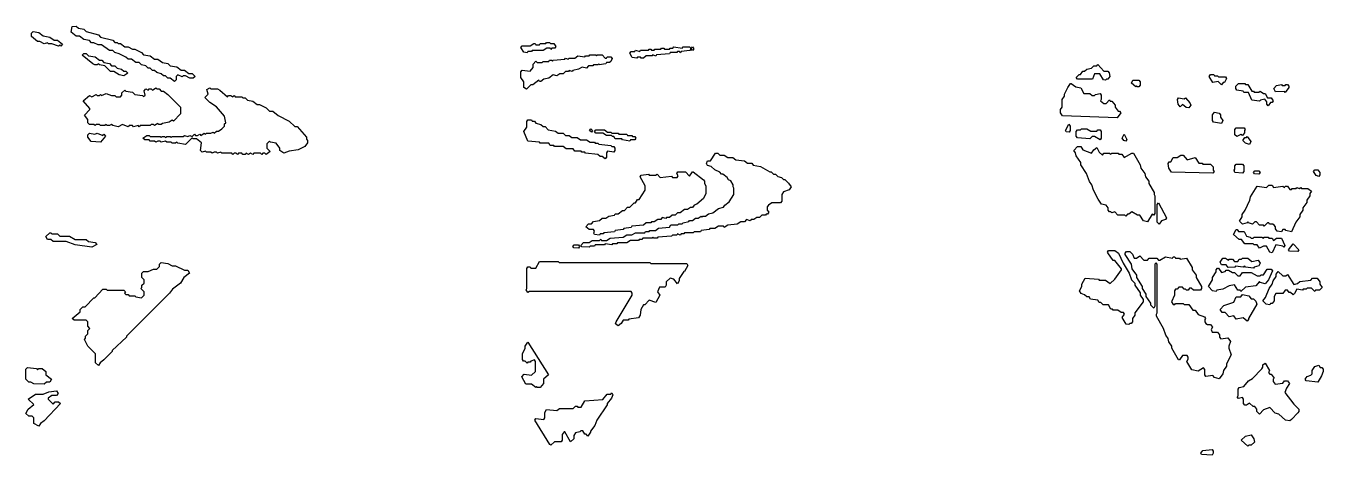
# Model space of a CAD drawing. Header units: millimetres. Extents: x 0 to 8737, y 0 to 572.
# Drawn here: x 0 to 1678, y 17 to 572 of the extents above; entities that cross this region are included whole.
import ezdxf

# ---------------------------------------------------------------- set-up
doc = ezdxf.new("R2010")
doc.units = ezdxf.units.MM
doc.layers.add('K', color=7, linetype='Continuous')

msp = doc.modelspace()

# ---------------------------------------------------------------- linework, layer by layer
at = {"layer": 'K'}
for points in [[(180.7, 507.2), (177.8, 507.2), (175, 510), (169.3, 511.4), (166.4, 514.3), (163.6, 514.3), (160.7, 517.2), (157.9, 517.2), (155, 520), (149.3, 521.4), (146.4, 524.3), (142.2, 524.3), (136.4, 528.6), (132.2, 528.6), (129.3, 531.5), (120.7, 535.7), (115, 537.2), (112.2, 540), (107.9, 540), (97.9, 547.2), (93.6, 547.2), (87.9, 550), (85, 550), (82.2, 552.9), (75, 554.3), (69.3, 558.6), (65.1, 558.6), (58.6, 563.6), (60, 570.9), (65.1, 571.6), (68, 568.8), (75.1, 567.3), (78, 564.5), (93.7, 560.2), (96.5, 557.3), (112.3, 553.1), (115.1, 550.2), (118, 550.2), (119.4, 548.8), (122.2, 548.8), (127.9, 544.5), (132.2, 544.5), (137.9, 541.6), (140.8, 541.6), (149.4, 537.3), (152.2, 534.5), (160.8, 533.1), (166.5, 528.8), (170.8, 528.8), (176.5, 524.5), (183.6, 523.1), (186.5, 520.2), (195.1, 518.8), (200.8, 514.5), (205, 514.5), (210.8, 510.2), (215, 510.2), (218.7, 506.5), (216.5, 504.3), (212.1, 504.3), (206.4, 507.2), (203.6, 507.2), (202.2, 505.7), (196.5, 508.6), (194.4, 506.5), (194.4, 502.2), (192.2, 500), (186.4, 504.3), (183.6, 504.3), (180.7, 507.2)], [(29.3, 548.6), (27.9, 550), (23.7, 548.6), (17.9, 551.4), (15.1, 551.4), (7.2, 557.9), (7.2, 562.3), (9.4, 564.5), (16.6, 563.1), (22.3, 558.8), (30.9, 557.3), (36.6, 553.1), (40.8, 553.1), (47.4, 548), (45.1, 545.7), (43.7, 547.1), (42.3, 545.7), (33.7, 548.6), (29.3, 548.6)], [(641.8, 545.9), (652.1, 545.9), (656.8, 548.8), (658.7, 548.8), (659.7, 547.4), (664.2, 547.4), (665.2, 548.8), (672.6, 548.8), (673.6, 550.2), (677.4, 550.2), (678.4, 548.8), (683, 548.8), (685.4, 545.1), (684, 542.9), (680.2, 542.9), (679.2, 541.4), (678.2, 542.9), (673.7, 542.9), (669, 540), (655, 540), (654.1, 538.6), (649.4, 538.6), (648.5, 537.1), (644.2, 537.9), (640.4, 543.7), (641.8, 545.9)], [(787.5, 538.8), (788.4, 540.2), (794, 538.8), (795, 540.2), (805.2, 540.2), (806.2, 541.6), (808.2, 541.6), (809.1, 540.2), (812.7, 540.2), (813.6, 541.6), (821.1, 541.6), (822.1, 543.1), (825, 543.1), (825.9, 541.6), (832.3, 541.6), (833.3, 543.1), (837, 543.1), (837.9, 544.5), (849.1, 543.1), (850.1, 544.5), (858.6, 544.5), (860, 542.3), (858.6, 540), (847.4, 538.6), (846.4, 537.1), (845.4, 538.6), (842.7, 538.6), (841.8, 537.2), (833.4, 537.2), (832.4, 535.7), (815.6, 534.3), (814.7, 532.8), (810.9, 534.3), (810, 532.9), (802.5, 532.9), (798.8, 530), (795.9, 530), (795, 531.4), (791.3, 531.4), (790.4, 530), (784.2, 530.7), (781.4, 536.5), (782.8, 538.8), (787.5, 538.8)], [(862.3, 544.6), (863.8, 542.3), (862.3, 539.9), (860.7, 542.3), (862.3, 544.6)], [(109.3, 512.9), (102.2, 520), (95, 521.4), (93.6, 522.8), (92.3, 521.4), (89.3, 521.4), (86.4, 522.9), (72.8, 533.7), (75, 535.9), (78, 535.9), (80.8, 533.1), (89.4, 531.6), (95.1, 527.4), (98, 527.4), (100.8, 524.5), (108, 523.1), (110.8, 520.2), (115.1, 520.2), (118, 517.3), (123.7, 515.9), (126.5, 513.1), (129.4, 513.1), (131.6, 510.8), (126.5, 507.1), (120.7, 508.6), (113.6, 512.9), (109.3, 512.9)], [(640.4, 512.3), (641.8, 514.5), (652.1, 513.1), (656.3, 518), (656.3, 522.3), (659.6, 526), (661.5, 524.5), (668, 524.5), (668.9, 525.9), (676.4, 525.9), (677.3, 527.4), (680.2, 527.4), (681.1, 526), (682, 527.3), (696.9, 528.8), (697.9, 530.2), (701.6, 528.8), (702.5, 530.2), (710, 530.2), (713.8, 533.1), (723.1, 531.6), (724, 533.1), (728.7, 533.1), (729.6, 534.5), (737.2, 534.5), (738.1, 533.1), (738.9, 534.5), (745.6, 534.5), (749.3, 530.2), (751.1, 530.2), (752, 531.6), (756.8, 531.6), (758.3, 529.4), (756.8, 525.8), (754.9, 524.3), (751.2, 524.3), (750.3, 522.9), (741.7, 521.4), (740.9, 522.8), (740, 521.4), (734.4, 521.4), (733.4, 520), (727.8, 520), (725, 517.1), (719.4, 518.6), (714.8, 515.7), (707.3, 514.3), (706.4, 512.8), (702.6, 514.3), (701.7, 512.9), (698, 512.9), (695.1, 510), (690.5, 510), (686.7, 507.1), (682.1, 508.6), (676.5, 504.3), (669.9, 502.9), (666.2, 500), (664.2, 500), (663.3, 501.4), (655.9, 495.7), (653.1, 495.7), (647.5, 490), (644.1, 492.2), (644.1, 499.4), (640.4, 505.1), (640.4, 512.3)], [(1389.4, 510), (1382.5, 510), (1379.5, 502.9), (1360.2, 502.9), (1358.6, 505.1), (1362.3, 508.8), (1364.3, 508.8), (1367.3, 513.1), (1369.3, 513.1), (1372.3, 515.9), (1378.3, 517.3), (1381.4, 520.2), (1385.4, 520.2), (1386.4, 521.7), (1394.5, 513.1), (1399.6, 513.1), (1401.1, 510.9), (1402.2, 506.5), (1399.6, 502.9), (1397.6, 502.9), (1396.6, 501.4), (1393.9, 502.2), (1389.4, 510)], [(1530.8, 506.5), (1532.3, 508.8), (1536.5, 508.8), (1537.5, 507.4), (1541.5, 507.4), (1542.5, 505.9), (1551.6, 505.9), (1553.2, 503.7), (1550.6, 498.6), (1548.6, 498.6), (1546.5, 495.7), (1542.4, 500), (1535.4, 498.6), (1530.8, 506.5)], [(105, 442.9), (103.6, 444.3), (102.2, 442.9), (96.5, 442.9), (95, 444.3), (90.8, 444.3), (89.4, 442.8), (87.9, 444.3), (82.2, 444.3), (80, 446.5), (80, 450.8), (75.7, 456.5), (82.8, 463.7), (82.8, 465.1), (74.2, 475.1), (82.2, 481.7), (85.1, 480.2), (90.8, 483.1), (92.3, 481.6), (95, 481.6), (96.5, 483.1), (97.9, 481.7), (103.6, 484.5), (110.8, 481.6), (115.1, 481.6), (116.5, 480.2), (122.2, 480.2), (124.2, 482.3), (124.2, 485.2), (127.9, 488.8), (129.4, 487.3), (138, 485.9), (140.8, 483.1), (150.8, 481.6), (152.2, 480.3), (154.2, 482.3), (152.8, 488), (155, 490.2), (157.9, 488.8), (159.3, 490.2), (162.2, 490.2), (163.6, 488.8), (167.9, 491.7), (169.4, 490.2), (172.2, 490.2), (175.1, 487.4), (177.9, 487.4), (183.7, 483), (200.1, 466.6), (200.1, 457.9), (190.7, 448.5), (189.3, 450), (185.1, 447.2), (176.5, 445.7), (175.1, 444.3), (172.1, 444.3), (170.7, 445.7), (166.4, 442.8), (165, 444.3), (162.2, 444.3), (160.8, 442.9), (147.9, 442.9), (146.5, 441.4), (145, 442.9), (139.3, 441.4), (137.9, 442.9), (133.7, 442.9), (132.2, 441.4), (125.1, 444.3), (119.4, 441.4), (112.2, 442.9), (110.8, 444.3), (107.9, 442.9), (105, 442.9)], [(243.6, 408.6), (240.7, 407.1), (239.2, 408.6), (233.5, 408.6), (232.1, 410), (227.8, 408.6), (225.6, 410.8), (227, 420.8), (220.7, 425.7), (216.4, 425.7), (215, 427.1), (206.5, 418.6), (196.4, 420), (195, 421.4), (193.6, 420), (189.3, 420), (187.8, 421.4), (182.1, 421.4), (180.7, 422.9), (175, 421.4), (173.6, 422.9), (170.8, 422.9), (167.9, 421.4), (166.4, 422.9), (160.7, 422.9), (159.3, 424.3), (153.6, 424.3), (151.3, 426.6), (156.4, 430.2), (159.4, 430.2), (160.8, 428.8), (173.6, 428.8), (175, 427.4), (176.4, 428.8), (179.4, 428.8), (180.7, 427.4), (182.1, 428.8), (186.5, 428.8), (187.9, 427.4), (189.3, 428.8), (203.5, 428.8), (205, 430.2), (209.3, 428.8), (212.1, 430.2), (215, 428.8), (217.9, 431.7), (219.3, 430.2), (222.1, 430.2), (225, 431.7), (226.4, 430.2), (230.7, 433.1), (232.1, 431.7), (233.5, 433.1), (239.3, 433.1), (242.2, 434.5), (243.6, 433.1), (246.4, 435.9), (249.2, 435.9), (253.5, 438.8), (257, 442.3), (257, 445.2), (258.4, 446.6), (257, 455.1), (246.3, 467.2), (237.8, 472.9), (231.3, 479.4), (235.6, 483.7), (234.2, 489.4), (237.9, 491.7), (239.3, 490.2), (247.9, 490.2), (250.8, 488.8), (260.7, 480.2), (262.1, 481.6), (265, 481.6), (267.8, 480.2), (269.3, 481.7), (270.7, 480.2), (279.3, 480.2), (280.7, 478.8), (283.6, 478.8), (286.4, 475.9), (293.6, 474.5), (299.3, 470.2), (302.1, 470.2), (310.7, 465.9), (315, 461.6), (319.3, 461.6), (326.4, 455.9), (340.7, 448.8), (347.8, 441.6), (350.7, 441.6), (362.9, 428), (362.9, 425.2), (364.3, 423.7), (364.3, 420.8), (360.7, 415.7), (352.1, 411.4), (340.7, 410), (333.5, 407.1), (328.4, 410.8), (328.4, 413.6), (323.5, 420), (316.3, 421.4), (314.9, 422.8), (311.5, 419.4), (311.5, 413.7), (315.8, 409.4), (310.7, 405.7), (309.2, 407.2), (306.4, 407.2), (305, 405.7), (303.5, 407.2), (295, 407.2), (293.6, 405.7), (290.7, 407.1), (287.8, 405.7), (285, 407.1), (283.6, 405.7), (280.6, 405.7), (279.2, 407.2), (275, 407.2), (273.5, 405.7), (272.1, 407.2), (269.3, 407.2), (267.8, 405.7), (266.4, 407.2), (253.5, 407.2), (252.1, 408.6), (247.8, 407.1), (246.4, 408.6), (243.6, 408.6)], [(1347.6, 492.3), (1351.2, 497.4), (1352.3, 497.4), (1358.3, 493.1), (1364.4, 491.6), (1368.4, 484.5), (1376.4, 484.5), (1379.4, 481.6), (1382.4, 481.6), (1383.4, 483.1), (1389.5, 484.5), (1391.1, 482.3), (1391.1, 476.5), (1390.1, 475.1), (1394.5, 471.6), (1397.5, 471.6), (1401.6, 476), (1402.6, 474.5), (1404.6, 474.5), (1409.2, 469.4), (1409.2, 466.6), (1412.7, 461.6), (1414.7, 461.6), (1416.3, 459.4), (1411.7, 452.9), (1341.1, 455.7), (1338.5, 459.4), (1338.5, 463.7), (1340.6, 466.6), (1340.6, 476.6), (1343.6, 480.9), (1343.6, 483.7), (1347.6, 492.3)], [(1441.4, 499.4), (1441.4, 495.1), (1439.8, 492.9), (1437.7, 492.9), (1436.8, 494.2), (1435.8, 492.8), (1430.1, 497.9), (1431.7, 501.6), (1439.8, 501.6), (1441.4, 499.4)], [(1585.7, 475.7), (1581.7, 485.7), (1575.6, 485.7), (1574.6, 487.2), (1566.6, 488.6), (1565, 490.8), (1565, 493.7), (1568.6, 497.4), (1576.7, 497.4), (1577.7, 495.9), (1580.8, 495.9), (1585.8, 487.4), (1587.8, 487.4), (1588.8, 485.9), (1594.8, 485.9), (1596.8, 487.4), (1600.9, 484.5), (1602.9, 484.5), (1605.9, 478.8), (1611, 478.8), (1613.6, 475.1), (1612, 472.9), (1610, 472.9), (1606.9, 468.5), (1605.3, 470.8), (1605.3, 473.6), (1602.8, 477.1), (1596.9, 475.7), (1595.9, 474.3), (1585.7, 475.7)], [(1625.1, 494.5), (1629, 494.5), (1630, 495.9), (1632.1, 495.9), (1633.7, 493.7), (1633.7, 492.2), (1629, 485.7), (1628, 487.1), (1616.4, 486.4), (1614.3, 490.8), (1617.9, 494.5), (1624, 495.9), (1625.1, 494.5)], [(1498.2, 477.4), (1500.2, 478.8), (1505.8, 472.3), (1506.8, 469.4), (1504.3, 465.7), (1500.7, 466.4), (1496.2, 470), (1493.1, 467.1), (1490.5, 470.8), (1489.5, 476.6), (1491.1, 478.8), (1498.2, 477.4)], [(1548.1, 449.4), (1546.6, 445.7), (1536.4, 447.2), (1534.8, 449.4), (1534.8, 456.6), (1537.4, 460.2), (1543.5, 458.8), (1545.1, 456.6), (1545.1, 453.7), (1548.1, 449.4)], [(718.4, 410), (710, 410), (708.1, 412.9), (698.8, 412.9), (695.1, 415.7), (683.8, 415.7), (682.9, 417.2), (678.2, 417.2), (676.4, 420), (665.2, 420), (664.2, 421.4), (649.3, 422.9), (644.1, 435.1), (647.8, 440.9), (647.8, 448), (649.3, 450.2), (654.1, 450.2), (655, 448.8), (657.8, 448.8), (659.7, 445.9), (666.2, 444.5), (669, 441.6), (671.8, 441.6), (675.5, 437.3), (684.9, 435.9), (688.6, 433.1), (695.1, 433.1), (698, 430.2), (702.6, 430.2), (706.3, 427.4), (712.9, 427.4), (717.5, 424.5), (725, 424.5), (729.7, 421.6), (735.3, 421.6), (736.2, 420.2), (740, 420.2), (740.9, 418.8), (756.8, 417.3), (757.7, 415.9), (760.5, 415.9), (762, 413.7), (762, 410.8), (760.5, 408.6), (752.1, 410), (750.8, 407.9), (750.8, 402.2), (749.3, 400), (745.5, 402.9), (742.7, 402.9), (739.9, 405.7), (724, 407.2), (723.1, 408.6), (719.3, 408.6), (718.4, 410)], [(729.1, 436.5), (730.6, 438.8), (733.1, 436.6), (731.5, 434.2), (729.1, 436.5)], [(757.6, 430), (751.1, 430), (746.4, 432.9), (737.1, 432.9), (735.6, 435.1), (737.1, 437.4), (748.4, 437.4), (752.1, 434.5), (756.8, 434.5), (757.7, 433.1), (766.1, 433.1), (767.1, 431.6), (777.3, 431.6), (778.3, 430.2), (783.9, 430.2), (784.8, 428.8), (787.6, 428.8), (789.1, 426.5), (787.6, 424.3), (782, 424.3), (781.1, 422.9), (771.6, 424.3), (770.7, 425.7), (762.3, 425.7), (760.4, 428.6), (758.6, 428.6), (757.6, 430)], [(1344.6, 436.5), (1349.2, 444.6), (1350.8, 442.3), (1350.8, 436.5), (1349.3, 434.3), (1345.6, 435), (1344.6, 436.5)], [(1372.4, 438.8), (1377.4, 435.9), (1385.4, 435.9), (1386.4, 437.4), (1389.5, 437.4), (1391.1, 435.1), (1391.1, 426.5), (1389.5, 424.3), (1382.4, 428.6), (1379.4, 428.6), (1376.4, 425.7), (1360.2, 427.2), (1358.7, 429.4), (1358.7, 435.1), (1360.2, 437.4), (1364.3, 437.4), (1365.3, 438.8), (1372.4, 438.8)], [(1571.7, 431.4), (1566.6, 428.6), (1564, 430.8), (1564, 438), (1565.6, 440.2), (1575.7, 440.2), (1577.3, 438), (1576.3, 436.5), (1576.3, 433.6), (1573.7, 430), (1571.7, 431.4)], [(89.3, 431.6), (92.2, 433.1), (99.3, 430.2), (100.8, 431.7), (103.1, 429.4), (96.5, 421.4), (84.3, 422.2), (80, 427.9), (80, 430.9), (82.2, 433.1), (89.3, 431.6)], [(1420.1, 423.6), (1418, 426.5), (1420.7, 431.8), (1424.3, 425.1), (1422.7, 422.9), (1420.1, 423.6)], [(1578.7, 427.4), (1579.7, 428.9), (1584.4, 422.3), (1582.8, 418.6), (1577.6, 420), (1574, 423.7), (1576.6, 427.4), (1578.7, 427.4)], [(751.1, 294.5), (755.8, 297.3), (772.6, 298.8), (777.3, 301.6), (783.8, 301.6), (788.5, 304.5), (800.6, 304.5), (801.5, 305.9), (806.2, 305.9), (807.1, 307.4), (814.6, 307.4), (818.3, 310.2), (832.3, 311.6), (834.2, 314.5), (843.5, 314.5), (844.5, 315.9), (849.1, 315.9), (850.1, 317.3), (857.5, 318.8), (858.5, 320.2), (862.2, 320.2), (866, 323.1), (869.7, 323.1), (873.5, 326), (874.4, 324.6), (875.3, 325.9), (879, 325.9), (882.8, 328.8), (888.4, 330.2), (895.8, 335.9), (902.4, 337.3), (904.2, 340.2), (909.8, 344.5), (915.9, 353.7), (915.9, 362.2), (914.9, 363.7), (914.9, 366.5), (911.7, 371.5), (908.9, 372.9), (907, 375.8), (901.4, 380), (899.6, 380), (897.7, 382.9), (891.2, 385.7), (886.5, 390), (881.8, 391.5), (880.4, 393.7), (881.8, 397.4), (885.6, 397.4), (892.1, 407.4), (895, 407.4), (897.8, 404.5), (903.4, 404.5), (908, 401.6), (914.6, 401.6), (918.3, 398.8), (929.5, 397.3), (933.3, 394.5), (938.9, 394.5), (940.8, 391.6), (950.1, 390.2), (962.2, 383.1), (964.1, 383.1), (966.9, 380.2), (969.7, 380.2), (972.5, 377.3), (977.2, 375.9), (980, 373.1), (981.8, 373.1), (986.5, 368.7), (989.8, 363.7), (987.5, 360), (980, 357.2), (977.7, 353.7), (977.7, 345.1), (976.2, 342.9), (965, 342.9), (960.4, 340), (959, 337.9), (959, 333.7), (960.9, 330.8), (959.4, 328.6), (957.6, 328.6), (956.6, 327.2), (951.9, 327.2), (949.1, 324.3), (945.4, 324.3), (941.7, 321.4), (938, 321.4), (937, 320), (932.3, 321.4), (929.5, 318.6), (924.9, 318.6), (920.2, 315.7), (908, 314.3), (903.3, 311.4), (902.4, 312.9), (895.9, 312.9), (891.2, 310), (884.7, 310), (883.8, 308.6), (873.5, 307.2), (872.6, 305.7), (864.2, 305.7), (863.2, 304.3), (852, 304.3), (851.1, 302.9), (847.4, 302.9), (846.4, 301.4), (842.7, 302.8), (841.8, 301.4), (836.2, 301.4), (835.2, 300), (817.5, 298.6), (816.6, 297.2), (811.8, 297.2), (810.9, 298.5), (810, 297.2), (797.9, 297.2), (796.9, 295.7), (793.2, 295.7), (792.3, 294.3), (782, 294.3), (777.3, 291.4), (765.2, 291.4), (764.3, 290), (758.7, 290), (757.7, 288.6), (749.3, 290), (748.4, 288.6), (736.2, 288.6), (735.3, 287.2), (729.7, 287.2), (728.8, 285.7), (718.9, 286.4), (717.9, 288), (721.2, 291.6), (728.7, 291.6), (732.4, 294.5), (741.8, 294.5), (743.7, 296), (744.7, 294.5), (751.1, 294.5)], [(1397.5, 340), (1391.4, 341.4), (1386.9, 347.9), (1380.8, 359.4), (1378.8, 366.5), (1375.8, 370.8), (1371.8, 380.8), (1364.7, 392.2), (1364.7, 395.1), (1358.7, 403.6), (1357.7, 407.9), (1355.6, 410.8), (1360.2, 415.9), (1364.4, 415.9), (1367.4, 411.6), (1378.4, 407.4), (1381.3, 411.6), (1385.5, 414.5), (1388.5, 408.7), (1392.5, 404.6), (1394.5, 407.4), (1401.6, 407.4), (1403.5, 406), (1404.5, 407.4), (1412.7, 407.4), (1413.7, 405.9), (1417.7, 405.9), (1420.7, 401.7), (1430.7, 407.4), (1432.8, 407.4), (1441.4, 392.3), (1442.4, 388), (1447.4, 380.9), (1448.4, 376.6), (1452.5, 370.9), (1452.5, 368), (1459.5, 356.6), (1459.5, 353.7), (1460.5, 352.3), (1460.5, 329.4), (1458.9, 327.1), (1456.9, 328.5), (1450.9, 318.6), (1445.8, 320), (1440.8, 327.2), (1437.8, 327.2), (1430.7, 331.4), (1426.7, 328.6), (1424.8, 328.6), (1422.7, 325.7), (1421.6, 327.2), (1412.6, 327.2), (1408.6, 331.4), (1404.5, 330), (1403.5, 331.4), (1401.5, 331.4), (1399.9, 333.6), (1399.9, 336.5), (1397.5, 340)], [(1521.4, 394.5), (1522.4, 393.1), (1532.4, 393.1), (1536, 389.4), (1536, 385.1), (1537.1, 383.7), (1535.5, 381.4), (1482, 382.9), (1478.5, 387.9), (1477.4, 393.7), (1479, 395.9), (1481, 395.9), (1484, 401.6), (1489.1, 401.6), (1494.1, 404.5), (1497.2, 404.5), (1502.2, 398.8), (1512.3, 401.7), (1517.4, 394.5), (1521.4, 394.5)], [(1564, 386.6), (1564, 390.9), (1565.6, 393.1), (1573.7, 393.1), (1575.3, 390.9), (1575.3, 383.6), (1573.7, 381.4), (1564, 382.2), (1563, 385.1), (1564, 386.6)], [(731.5, 315.9), (734.3, 318.8), (741.8, 320.2), (745.5, 323.1), (750.2, 323.1), (753.9, 325.9), (761.3, 327.3), (762.3, 328.8), (766, 328.8), (771.6, 333.1), (774.4, 333.1), (778.2, 337.4), (781, 337.4), (786.6, 343.1), (788.4, 343.1), (791.2, 347.4), (793.1, 347.4), (801, 359.4), (801, 365.1), (794.4, 376.5), (795.9, 378.8), (805.3, 380.2), (806.3, 378.8), (814.6, 378.8), (816.5, 380.2), (820.3, 375.9), (835.2, 377.4), (836.2, 375.9), (842.6, 375.9), (843.9, 378), (842.1, 380.8), (843.5, 383.1), (853, 383.1), (858.5, 377.4), (862.2, 383.1), (863.2, 383.1), (876.3, 373), (877.8, 370.9), (877.8, 368), (879.6, 365.1), (879.6, 355.1), (876.3, 348.6), (867.9, 341.5), (864.2, 340), (862.3, 337.2), (859.5, 337.2), (855.8, 334.3), (852, 334.3), (846.4, 330), (842.7, 330), (839.9, 327.2), (836.1, 327.2), (832.4, 324.3), (828.7, 324.3), (827.8, 322.8), (823.1, 324.3), (821.2, 321.4), (817.5, 321.4), (812.8, 318.6), (809.1, 318.6), (808.2, 317.2), (802.5, 317.2), (798.8, 314.3), (783.9, 312.9), (782.9, 311.4), (773.6, 310), (772.7, 308.6), (762.4, 307.2), (761.5, 305.7), (747.5, 304.3), (746.5, 302.9), (742.8, 302.9), (741.8, 301.4), (735.7, 302.2), (734.7, 303.7), (735.6, 306.5), (734.3, 308.6), (728.7, 308.6), (724.4, 312.2), (727.7, 315.9), (731.5, 315.9)], [(1588.1, 382.3), (1589.7, 384.5), (1594.9, 384.5), (1596.4, 382.3), (1594.9, 380), (1589.2, 380.7), (1588.1, 382.3)], [(1669.2, 378.6), (1665.6, 383.7), (1667.2, 385.9), (1671.4, 385.9), (1673.9, 382.3), (1673.9, 379.4), (1672.3, 377.1), (1669.2, 378.6)], [(1573.6, 315.7), (1570, 319.4), (1573.1, 325.1), (1573.1, 328), (1577.1, 333.7), (1583.1, 346.6), (1584.1, 350.9), (1592.7, 364.5), (1604.8, 363.1), (1607.9, 365.9), (1612, 365.9), (1614, 363.1), (1626, 364.5), (1628, 363.1), (1629, 364.5), (1632.1, 364.5), (1635.1, 360.2), (1637, 360.2), (1638, 361.6), (1643.1, 361.6), (1644.1, 363.1), (1647.1, 361.7), (1649.2, 363.1), (1650.2, 361.6), (1658.3, 361.6), (1662.9, 358), (1660.8, 355.1), (1660.8, 352.2), (1656.8, 346.5), (1656.8, 343.6), (1651.8, 336.5), (1651.8, 333.6), (1647.8, 327.9), (1647.8, 325.1), (1642.7, 317.9), (1637.1, 305.7), (1630, 307.2), (1629, 308.6), (1626.1, 308.6), (1624, 305.7), (1618.4, 306.4), (1616.3, 309.4), (1616.3, 312.2), (1614.9, 314.3), (1612.9, 315.7), (1608.8, 315.7), (1607.8, 317.2), (1605.9, 317.2), (1601.8, 312.8), (1600.8, 314.3), (1595.8, 314.3), (1591.7, 318.6), (1589.8, 318.6), (1586.8, 315.7), (1581.7, 317.2), (1580.7, 318.5), (1579.8, 317.2), (1573.6, 315.7)], [(1465, 343.2), (1475.6, 323.7), (1474.1, 321.5), (1469, 320), (1466, 315.7), (1463.4, 317.9), (1463.4, 340.9), (1465, 343.2)], [(27.9, 295.7), (25.7, 299.4), (30.8, 304.5), (32.3, 304.5), (33.7, 303.1), (40.9, 303.1), (43.7, 300.2), (56.5, 300.2), (63.7, 295.9), (78, 295.9), (80.8, 293.1), (89.4, 291.6), (91.7, 289.4), (85.1, 285.7), (63.6, 288.6), (52.2, 292.9), (35.1, 292.9), (32.2, 295.7), (27.9, 295.7)], [(1588.7, 298.8), (1598.9, 298.8), (1600.8, 297.4), (1601.8, 298.8), (1606.9, 298.8), (1607.9, 297.4), (1612, 297.4), (1614, 294.5), (1617.9, 297.4), (1624.1, 297.4), (1628.6, 288), (1627, 285.7), (1626, 287.2), (1617, 288.6), (1612, 278.6), (1609.3, 279.3), (1604.8, 287.2), (1600.9, 287.2), (1595.8, 284.3), (1592.7, 288.6), (1588.7, 288.6), (1587.7, 290), (1576.6, 290), (1572.6, 295.7), (1569.6, 295.7), (1562, 302.2), (1565.6, 308.8), (1566.7, 308.8), (1568.7, 305.9), (1575.7, 305.9), (1578.8, 300.2), (1583.8, 298.8), (1584.8, 297.4), (1587.7, 297.4), (1588.7, 298.8)], [(709.1, 288.8), (714.8, 288.8), (716.2, 286.5), (714.8, 284.3), (708.6, 285), (707.6, 286.5), (709.1, 288.8)], [(1646.8, 282.3), (1645.2, 280), (1634.5, 280.7), (1633.4, 282.3), (1639.1, 290.3), (1646.8, 282.3)], [(1388.5, 243.1), (1396.5, 243.1), (1402.5, 238.8), (1408.5, 244.5), (1417.1, 256.6), (1417.1, 257.9), (1408.5, 268.6), (1406.5, 268.6), (1399.5, 278.6), (1398.9, 279.4), (1400.5, 281.6), (1408.6, 281.6), (1413.2, 278), (1419.3, 265.2), (1427.3, 252.3), (1430.3, 243.7), (1434.4, 239.4), (1434.4, 236.6), (1441.4, 226.6), (1441.4, 223.7), (1445.4, 218), (1445.4, 215.1), (1434.4, 200.8), (1434.4, 197.9), (1431.3, 193.6), (1431.3, 189.4), (1429.8, 187.2), (1427.8, 187.2), (1426.8, 185.7), (1423.1, 186.4), (1418, 195.1), (1421.1, 199.4), (1419.6, 201.4), (1416.6, 201.4), (1412.6, 204.3), (1406.5, 204.3), (1405.5, 205.7), (1403.5, 205.7), (1400.5, 211.4), (1393.5, 211.4), (1390.4, 214.3), (1388.4, 214.3), (1386.4, 217.2), (1377.3, 218.6), (1375.3, 221.4), (1372.3, 221.4), (1369.3, 224.3), (1365.2, 225.7), (1362.7, 229.4), (1365.7, 235.1), (1365.7, 238), (1370.3, 245.9), (1387.5, 244.5), (1388.5, 243.1)], [(1461.9, 265.7), (1460.5, 263.6), (1460.5, 209.4), (1458.9, 207.1), (1455.3, 210.8), (1455.3, 213.6), (1449.3, 222.2), (1449.3, 225.1), (1444.2, 232.2), (1444.2, 235.1), (1437.2, 246.5), (1437.2, 249.4), (1431.1, 257.9), (1430.1, 263.6), (1422.1, 276.5), (1422.1, 278), (1423.6, 280.2), (1427.8, 280.2), (1431.3, 276.6), (1433.8, 271.6), (1436.7, 271.6), (1440.8, 274.5), (1445.9, 268.8), (1450.8, 268.8), (1452.8, 271.6), (1463, 271.6), (1465, 268.8), (1466.9, 268.8), (1474, 273.1), (1483, 271.6), (1484, 273.1), (1486.2, 273.1), (1487.2, 271.6), (1492.2, 271.6), (1493.2, 270.2), (1501.2, 271.6), (1508.8, 259.4), (1508.8, 256.6), (1513.9, 249.4), (1513.9, 246.6), (1520.9, 235.1), (1520.9, 232.2), (1519.4, 230), (1510.2, 230), (1507.2, 232.9), (1505.3, 232.9), (1503.3, 230), (1501.1, 230), (1500.1, 231.4), (1498.1, 231.4), (1496.1, 234.3), (1491.2, 234.3), (1489.2, 231.4), (1487.2, 231.4), (1485.7, 229.4), (1485.7, 223.7), (1481.7, 215.1), (1484.1, 211.6), (1486, 211.6), (1487.1, 213.1), (1497.2, 213.1), (1498.2, 211.6), (1504.3, 211.6), (1509.3, 204.5), (1512.3, 204.5), (1516.4, 198.8), (1524.4, 195.9), (1526, 193.7), (1525, 192.2), (1525, 189.4), (1526.4, 187.3), (1528.4, 185.9), (1532.5, 185.9), (1535, 182.3), (1533, 179.4), (1534.5, 175.9), (1541.5, 175.9), (1544.1, 172.3), (1544.1, 169.4), (1545.5, 167.4), (1554.6, 168.8), (1558.2, 163.7), (1556.2, 157.9), (1556.2, 155.1), (1559.2, 146.5), (1553.1, 135.1), (1553.1, 132.2), (1549.1, 126.5), (1548.1, 122.2), (1543.5, 115.7), (1537.4, 117.2), (1535.4, 120), (1526.3, 118.6), (1524.8, 120.8), (1524.8, 127.9), (1523.3, 130), (1516.3, 125.7), (1508.2, 127.2), (1501.6, 138), (1503.6, 140.9), (1503.6, 143.6), (1502.2, 145.7), (1496.2, 145.7), (1492.2, 140), (1491.1, 140), (1482.5, 155.1), (1482.5, 157.9), (1478.5, 163.6), (1477.5, 167.9), (1474.4, 172.2), (1471.4, 180.8), (1462.3, 196.5), (1462.3, 199.4), (1463.4, 200.9), (1463.4, 263.6), (1461.9, 265.7)], [(1587.8, 258.6), (1577.6, 260), (1576.7, 261.4), (1574.7, 260), (1564.7, 261.4), (1563.7, 260), (1555, 259.3), (1552.5, 262.9), (1546.4, 262.9), (1544.9, 266.6), (1548.5, 271.6), (1551.6, 271.6), (1555.5, 268.8), (1556.5, 270.2), (1560.6, 270.2), (1563.6, 267.4), (1567.6, 267.4), (1569.6, 270.2), (1572.6, 270.2), (1573.6, 271.6), (1580.8, 271.6), (1585.8, 267.4), (1593.8, 268.8), (1596.4, 265.1), (1594.9, 261.5), (1588.8, 260), (1587.8, 258.6)], [(77.1, 168), (77.1, 170.9), (80, 173.7), (80, 178), (82.8, 180.8), (80, 183.6), (80, 189.4), (77.9, 191.4), (62.2, 191.4), (59.9, 193.7), (70, 202.3), (70, 205.2), (73.6, 208.8), (76.5, 208.8), (87.9, 220.2), (89.3, 220.2), (99.3, 231.6), (103.7, 231.6), (105.1, 230.2), (126.5, 230.2), (128.8, 228), (127.3, 226.5), (129.4, 224.5), (132.2, 224.5), (133.7, 223.1), (140.8, 223.1), (142.2, 221.6), (149.3, 220.2), (152.8, 223.7), (152.8, 227.9), (148.5, 232.3), (149.9, 233.7), (149.9, 236.6), (152.8, 239.4), (152.8, 243.6), (149.9, 246.5), (149.9, 252.3), (152.1, 254.5), (157.9, 254.5), (165, 257.4), (169.3, 257.4), (172.8, 260.9), (172.8, 263.7), (175, 265.9), (183.6, 264.5), (189.3, 261.6), (193.6, 261.6), (205, 255.9), (209.3, 255.9), (211.6, 252.2), (204.4, 246.5), (200.1, 239.3), (189.4, 231.5), (185.8, 226.5), (130.2, 170.8), (130.2, 169.4), (111.6, 152.2), (111.6, 150.8), (100.8, 140), (95.9, 136.5), (93.7, 132.8), (90, 136.5), (90, 147.9), (80, 157.9), (75.7, 166.6), (77.1, 168)], [(647.8, 232.3), (647.8, 258), (649.3, 260.2), (652.2, 260.2), (653.1, 258.8), (659.6, 258.8), (664.2, 267.4), (688.6, 267.4), (689.6, 265.9), (807.2, 265.9), (808.2, 264.5), (854.8, 264.5), (856.3, 262.3), (852, 254.3), (851.1, 254.3), (845.1, 245.1), (845.1, 242.2), (842.7, 238.5), (837.9, 244.3), (833.3, 245.7), (828.3, 240.8), (828.3, 236.5), (826.8, 234.3), (819.4, 234.3), (817.1, 228), (819.9, 223.7), (814.7, 214.3), (806.3, 217.1), (800.7, 211.4), (798.8, 211.4), (795.6, 205.1), (794.7, 197.9), (792.3, 194.3), (780.1, 192.9), (779.2, 191.4), (772.7, 191.4), (769.9, 187.2), (766.1, 184.3), (762.7, 186.5), (763.7, 189.4), (784.2, 223.7), (784.2, 226.5), (782.8, 228.6), (651.3, 228.6), (649.3, 227.1), (646.9, 230.8), (647.8, 232.3)], [(1600.8, 250.2), (1605.8, 257.4), (1611, 257.4), (1612.5, 255.1), (1607.5, 243.6), (1602.9, 238.6), (1596.8, 240), (1595.8, 241.4), (1590.8, 235.7), (1577.7, 234.3), (1571.6, 228.5), (1570.6, 230), (1567.6, 230), (1563.6, 237.1), (1556.6, 235.7), (1548.5, 231.4), (1540.5, 230), (1539.5, 228.6), (1534.9, 229.3), (1529.8, 235.1), (1534.8, 243.7), (1534.8, 246.6), (1539.8, 253.7), (1539.8, 256.6), (1541.4, 258.8), (1542.5, 258.8), (1546.5, 253.1), (1551.5, 254.5), (1552.5, 255.9), (1555.6, 255.9), (1560.6, 253.1), (1563.6, 253.1), (1567.7, 248.8), (1570.6, 248.8), (1573.6, 253.1), (1584.8, 253.1), (1592.8, 248.8), (1596.8, 248.8), (1597.8, 250.2), (1600.8, 250.2)], [(1668.3, 230), (1667.3, 228.5), (1663.2, 232.9), (1657.3, 232.9), (1656.3, 231.4), (1652.2, 231.4), (1651.2, 230), (1644.2, 231.4), (1641.2, 225.8), (1639.1, 224.3), (1636, 227.2), (1634, 227.2), (1632, 230), (1629.1, 230), (1626.1, 225.7), (1617, 225.7), (1614.5, 222.2), (1614.5, 216.5), (1612, 212.9), (1610, 212.9), (1608.9, 211.4), (1604.3, 212.2), (1600.2, 216.5), (1603.3, 220.9), (1608.3, 232.3), (1612.3, 238), (1613.3, 242.3), (1617.4, 248), (1617.4, 250.9), (1620, 254.5), (1626.1, 248.8), (1630, 248.8), (1632.1, 250.3), (1640.1, 237.4), (1645.1, 238.8), (1648.1, 241.6), (1662.2, 243.1), (1664.2, 245.9), (1670.4, 245.9), (1673.9, 240.9), (1673.9, 238), (1677, 233.7), (1673.4, 230), (1668.3, 230)], [(1556.5, 195.7), (1551.5, 201.4), (1547.4, 201.4), (1544.9, 205.1), (1549.5, 210.2), (1562.5, 214.5), (1565.6, 221.6), (1571.6, 221.6), (1573.6, 224.5), (1581.8, 223.1), (1584.8, 218.8), (1587.8, 218.8), (1590.9, 215.9), (1592.4, 212.2), (1581.3, 193.7), (1581.3, 192.2), (1579.7, 190), (1574.6, 194.3), (1565.6, 192.9), (1562.6, 197.1), (1556.5, 195.7)], [(653.1, 138.6), (652.2, 137.2), (649.4, 137.2), (648.4, 135.7), (645.6, 138.6), (643.7, 138.6), (642.2, 140.8), (642.2, 148), (646, 155.1), (646, 158), (649.4, 163.2), (676.1, 120.8), (669.5, 115.1), (669.5, 109.4), (665.3, 104.3), (661.4, 104.3), (660.6, 105.6), (659.6, 104.3), (654, 108.6), (646.5, 108.6), (641.3, 118), (644.6, 121.6), (654, 120.2), (659.1, 125.2), (659.1, 137.9), (657.7, 140), (653.1, 138.6)], [(1600.2, 130.9), (1600.2, 133.7), (1602.9, 136), (1608.5, 126.5), (1607.5, 123.7), (1609, 121.6), (1611, 121.6), (1614.6, 116.5), (1613.5, 115.1), (1613.5, 112.3), (1616, 108.8), (1626, 110.2), (1628, 113.1), (1632.1, 113.1), (1634.7, 109.4), (1630.6, 103.6), (1628.6, 98), (1640.2, 83), (1646.7, 76.6), (1646.7, 73.6), (1645.2, 71.5), (1637.1, 62.9), (1635.1, 61.4), (1629.5, 62.2), (1620.9, 70), (1615.9, 71.4), (1608.9, 78.6), (1600.9, 75.7), (1595.8, 70), (1592.2, 73.6), (1592.2, 76.5), (1589.7, 80), (1587.7, 80), (1582.7, 84.3), (1578.7, 81.4), (1576.6, 81.4), (1575.1, 83.6), (1575.1, 89.4), (1573.6, 91.4), (1568.6, 90), (1567, 92.3), (1568, 93.7), (1568, 102.3), (1569.6, 104.5), (1575.6, 105.9), (1581.7, 113), (1586.7, 115.9), (1598.8, 128.7), (1600.2, 130.9)], [(0, 128), (2.2, 130.2), (13.7, 128.8), (15.1, 127.4), (16.5, 128.8), (20.9, 128.8), (25.9, 125.2), (25.9, 120.9), (33.1, 115.1), (30.9, 111.4), (26.6, 111.4), (23.7, 108.6), (10.1, 109.3), (6.5, 111.4), (3.6, 111.4), (0, 115.1), (0, 128)], [(1677.9, 125.1), (1675.9, 119.4), (1671.4, 111.4), (1656.2, 112.9), (1654.6, 115.1), (1657.2, 118.8), (1662.2, 120.2), (1663.7, 122.3), (1663.7, 126.6), (1667.2, 131.6), (1672.4, 133.1), (1674.4, 130.2), (1676.4, 130.2), (1677.9, 128), (1677.9, 125.1)], [(0, 70.8), (2.9, 76.6), (10, 82.3), (2.8, 89.4), (12.2, 95.9), (22.2, 95.9), (29.4, 98.8), (39.4, 100.2), (41.7, 96.5), (39.4, 94.3), (33.7, 94.3), (28.8, 90.8), (28.8, 89.4), (35.1, 83.1), (37.9, 85.9), (42.3, 85.9), (44.5, 83.7), (23.7, 61.5), (18.8, 57.9), (16.6, 54.3), (10, 57.9), (10, 65.1), (7.9, 67.2), (3.6, 67.2), (0, 70.8)], [(690.4, 77.4), (708.1, 77.4), (710.9, 80.2), (712.9, 80.2), (713.8, 78.8), (718.4, 78.8), (723.1, 87.3), (746.4, 88.8), (752, 95.9), (756.7, 95.9), (757.7, 97.4), (759.2, 95.1), (757.3, 90.8), (751.7, 83.6), (751.7, 82.2), (738.6, 62.2), (735.8, 55.1), (730.2, 47.9), (730.2, 46.5), (726.9, 41.4), (724.9, 44.3), (723.1, 44.3), (720.3, 48.6), (717.6, 48.6), (716.6, 47.2), (711, 45.7), (708.7, 42.2), (708.7, 37.9), (704.4, 34.2), (696.9, 47.2), (696.1, 47.2), (693.8, 43.7), (693.8, 36.5), (692.4, 34.3), (683.9, 34.3), (679.2, 30), (677.8, 30.7), (658.1, 62.3), (659.6, 64.5), (669.8, 63.1), (671.2, 65.1), (671.2, 72.3), (673.6, 75.9), (686.7, 74.5), (690.4, 77.4)], [(1577.6, 41.6), (1584.8, 43.1), (1588.4, 38), (1589.4, 33.6), (1584.8, 30), (1581.8, 30), (1580.7, 28.5), (1572, 36.5), (1577.6, 41.6)], [(1536, 22.3), (1536, 19.4), (1534.5, 17.1), (1520.8, 17.9), (1519.7, 19.4), (1522.3, 23.1), (1534.5, 24.5), (1536, 22.3)]]:
    msp.add_lwpolyline(points, close=True, dxfattribs=at)

doc.saveas('drawing.dxf')
